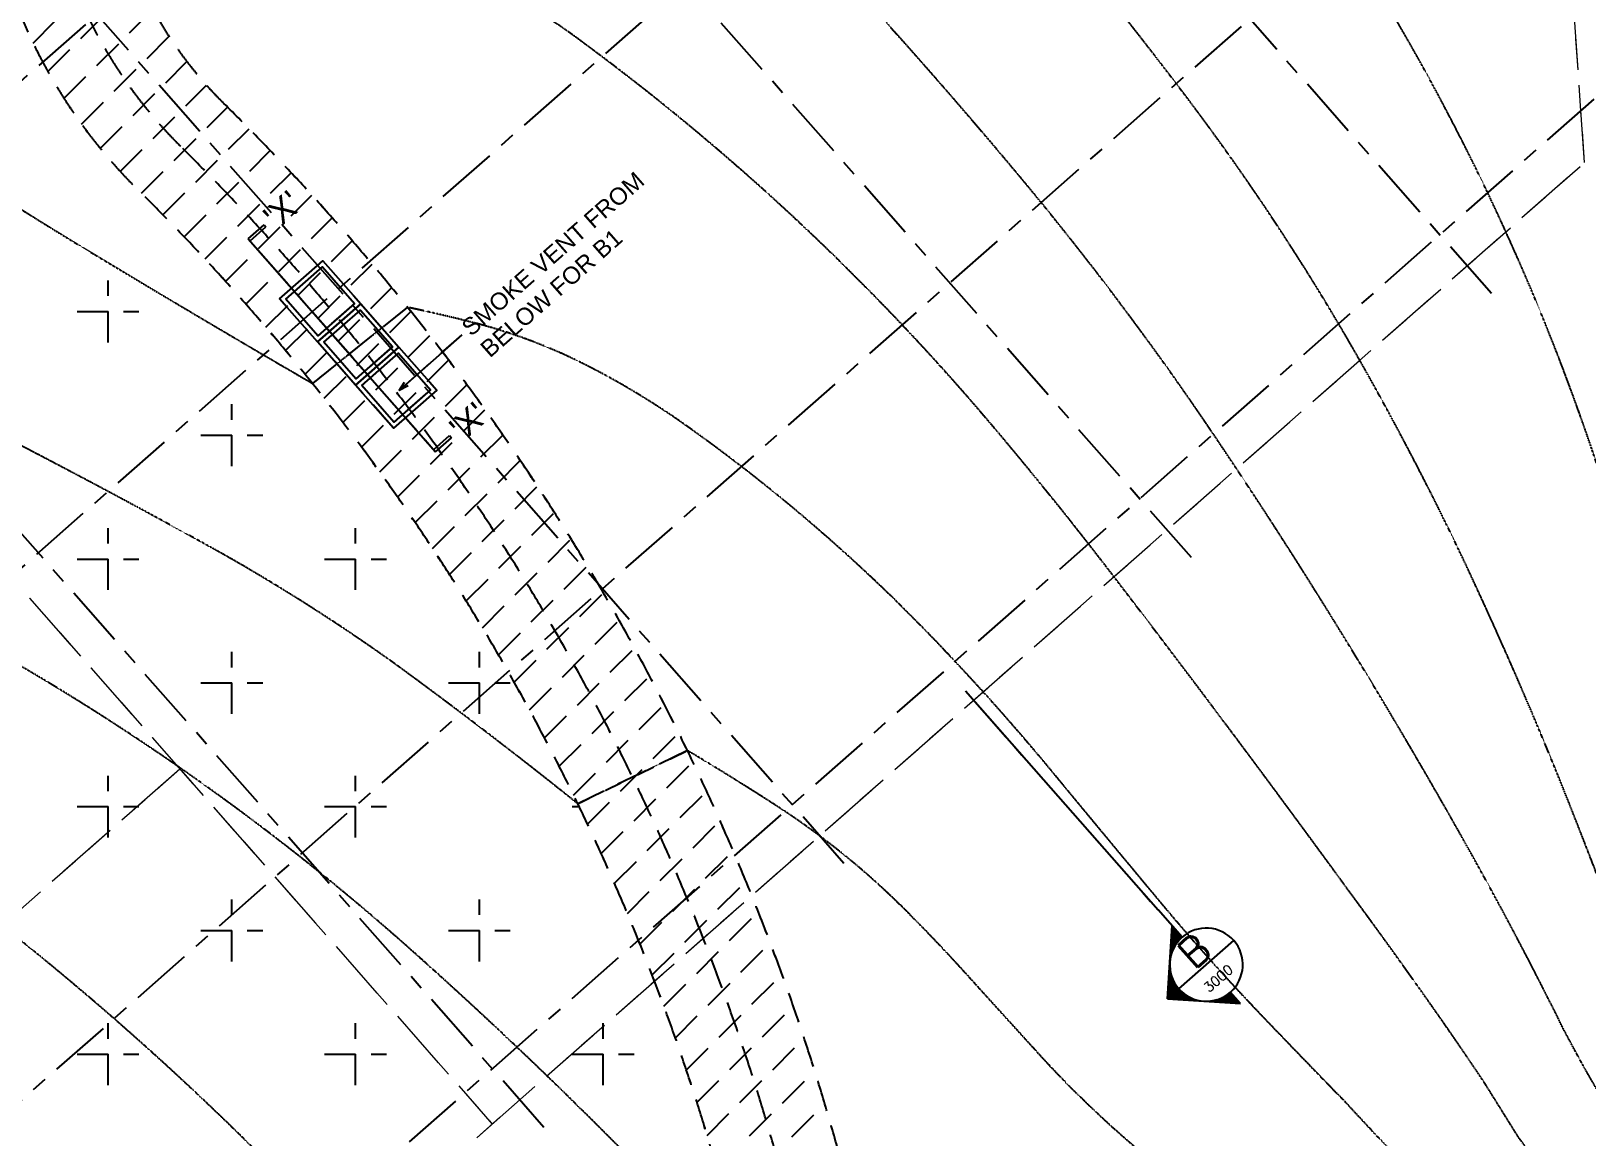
# Model space of a CAD drawing. Header units: millimetres. Extents: x 832728086 to 834530684, y 817551485 to 818349469.
# Drawn here: x 834343336 to 834375262, y 817944345 to 817967031 of the extents above; entities that cross this region are included whole.
import ezdxf
from ezdxf.enums import TextEntityAlignment as Align

# ---------------------------------------------------------------- set-up
doc = ezdxf.new("R2010")
doc.units = ezdxf.units.MM
doc.header["$LTSCALE"] = 100
for name, pattern in [('CENTER', [2, 1.25, -0.25, 0.25, -0.25]), ('Grid Line', [22.225, 12.7, -3.175, 3.175, -3.175]), ('Hidden', [9.525, 6.35, -3.175]), ('HIDDEN2', [4.7625, 3.175, -1.5875])]:
    doc.linetypes.add(name, pattern=pattern)
for name, color, linetype in [('+C-160', 160, 'Hidden'), ('DLN020__', 6, 'Continuous'), ('DLN052__', 7, 'Continuous'), ('DLN210__', 7, 'Continuous'), ('DLN990__', 1, 'Continuous'), ('MARK', 7, 'Continuous')]:
    doc.layers.add(name, color=color, linetype=linetype)
doc.styles.add('romans', font='romans.shx')
doc.styles.get("Standard").update_dxf_attribs({"font": 'swiss.ttf'})
doc.styles.add('Swis721tBT', font='swissl.ttf')
doc.dimstyles.new('INTDIM350', dxfattribs={"dimtxt": 350, "dimasz": 200, "dimexe": 100, "dimexo": 150, "dimgap": 100, "dimtad": 1, "dimdec": 0, "dimzin": 9, "dimdsep": 46, "dimtxsty": 'Swis721tBT', "dimblk": 'OPEN30', "dimcen": -125, "dimclrd": 256, "dimclre": 256, "dimclrt": 2, "dimaunit": 1, "dimadec": 1, "dimazin": 0, "dimtfac": 0.444444, "dimtdec": 0, "dimtix": 1, "dimtmove": 2, "dimatfit": 3, "dimldrblk": 'OPEN30', "dimfxl": 0, "dimtolj": 1, "dimlwd": -1, "dimlwe": -1, "dimarcsym": 0})

# ---------------------------------------------------------------- blocks, each defined once
blk = doc.blocks.new('*X14')
at = {"color": 0}
for p, q in [((75625, 54925), (75922, 54925)), ((75637, 54938), (75922, 54938)), ((75650, 54950), (75922, 54950)), ((75662, 54962), (75922, 54962)), ((75675, 54975), (75922, 54975)), ((75687, 54988), (75922, 54988)), ((75700, 55000), (75922, 55000)), ((75712, 55012), (75922, 55012)), ((75725, 55025), (75922, 55025)), ((75737, 55038), (75922, 55038)), ((75750, 55050), (75922, 55050)), ((75762, 55062), (75922, 55062)), ((75775, 55075), (75922, 55075)), ((75787, 55088), (75922, 55088)), ((75800, 55100), (75922, 55100)), ((75812, 55112), (75922, 55112)), ((75825, 55125), (75922, 55125)), ((75837, 55138), (75922, 55138)), ((75850, 55150), (75922, 55150)), ((75862, 55162), (75922, 55162)), ((75875, 55175), (75922, 55175)), ((75887, 55188), (75922, 55188)), ((75900, 55200), (75922, 55200)), ((75912, 55212), (75922, 55212)), ((75300, 54600), (75313, 54600)), ((75312, 54612), (75323, 54612)), ((75325, 54625), (75332, 54625)), ((75337, 54638), (75342, 54638)), ((75350, 54650), (75353, 54650)), ((75362, 54662), (75364, 54662)), ((75375, 54675), (75375, 54675)), ((75400, 54700), (75400, 54700)), ((75412, 54712), (75413, 54712)), ((75425, 54725), (75427, 54725)), ((75437, 54738), (75441, 54738)), ((75450, 54750), (75457, 54750)), ((75462, 54762), (75473, 54762)), ((75475, 54775), (75490, 54775)), ((75487, 54788), (75508, 54788)), ((75500, 54800), (75528, 54800)), ((75512, 54812), (75549, 54812)), ((75525, 54825), (75571, 54825)), ((75537, 54838), (75596, 54838)), ((75550, 54850), (75623, 54850)), ((75562, 54862), (75654, 54862)), ((75575, 54875), (75689, 54875)), ((75587, 54888), (75732, 54888)), ((75600, 54900), (75788, 54900)), ((75612, 54912), (75922, 54912)), ((74975, 54275), (75181, 54275)), ((74987, 54288), (75183, 54288)), ((75000, 54300), (75185, 54300)), ((75012, 54312), (75188, 54312)), ((75025, 54325), (75190, 54325)), ((75037, 54338), (75193, 54338)), ((75050, 54350), (75196, 54350)), ((75062, 54362), (75200, 54362)), ((75075, 54375), (75203, 54375)), ((75087, 54388), (75207, 54388)), ((75100, 54400), (75211, 54400)), ((75112, 54412), (75215, 54412)), ((75125, 54425), (75220, 54425)), ((75137, 54438), (75225, 54438)), ((75150, 54450), (75230, 54450)), ((75162, 54462), (75235, 54462)), ((75175, 54475), (75241, 54475)), ((75187, 54488), (75247, 54488)), ((75200, 54500), (75253, 54500)), ((75212, 54512), (75259, 54512)), ((75225, 54525), (75266, 54525)), ((75237, 54538), (75273, 54538)), ((75250, 54550), (75280, 54550)), ((75262, 54562), (75288, 54562)), ((75275, 54575), (75296, 54575)), ((75287, 54588), (75305, 54588)), ((74862, 54162), (75172, 54162)), ((74874, 54150), (75172, 54150)), ((74875, 54175), (75172, 54175)), ((74886, 54138), (75173, 54138)), ((74887, 54188), (75173, 54188)), ((74899, 54125), (75173, 54125)), ((74900, 54200), (75173, 54200)), ((74911, 54112), (75174, 54112)), ((74912, 54212), (75174, 54212)), ((74924, 54100), (75175, 54100)), ((74925, 54225), (75175, 54225)), ((74936, 54088), (75176, 54088)), ((74937, 54238), (75176, 54238)), ((74949, 54075), (75177, 54075)), ((74950, 54250), (75178, 54250)), ((74961, 54062), (75179, 54062)), ((74962, 54262), (75179, 54262)), ((74974, 54050), (75181, 54050)), ((74986, 54038), (75183, 54038)), ((74999, 54025), (75185, 54025)), ((75011, 54012), (75187, 54012)), ((75024, 54000), (75190, 54000)), ((75036, 53988), (75193, 53988)), ((75049, 53975), (75196, 53975)), ((75061, 53962), (75199, 53962)), ((75074, 53950), (75203, 53950)), ((75086, 53938), (75207, 53938)), ((75099, 53925), (75211, 53925)), ((75111, 53912), (75215, 53912)), ((75124, 53900), (75220, 53900)), ((75136, 53888), (75224, 53888)), ((75149, 53875), (75229, 53875)), ((75161, 53862), (75235, 53862)), ((75174, 53850), (75240, 53850)), ((75186, 53838), (75246, 53838)), ((75199, 53825), (75252, 53825)), ((75211, 53812), (75259, 53812)), ((75224, 53800), (75266, 53800)), ((75236, 53788), (75273, 53788)), ((75249, 53775), (75280, 53775)), ((75261, 53762), (75288, 53762)), ((75274, 53750), (75296, 53750)), ((75286, 53738), (75304, 53738)), ((75299, 53725), (75313, 53725)), ((75311, 53712), (75322, 53712)), ((75324, 53700), (75332, 53700)), ((75336, 53688), (75342, 53688)), ((75349, 53675), (75352, 53675)), ((75361, 53662), (75363, 53662)), ((75374, 53650), (75374, 53650)), ((75399, 53625), (75399, 53625)), ((75411, 53612), (75412, 53612)), ((75424, 53600), (75426, 53600)), ((75436, 53588), (75440, 53588)), ((75449, 53575), (75456, 53575)), ((75461, 53562), (75472, 53562)), ((75474, 53550), (75489, 53550)), ((75486, 53538), (75507, 53538)), ((75499, 53525), (75527, 53525)), ((75511, 53512), (75548, 53512)), ((75524, 53500), (75570, 53500)), ((75536, 53488), (75595, 53488)), ((75549, 53475), (75622, 53475)), ((75561, 53462), (75652, 53462)), ((75574, 53450), (75687, 53450)), ((75586, 53438), (75729, 53438)), ((75599, 53425), (75784, 53425)), ((75611, 53412), (75900, 53412)), ((75624, 53400), (75922, 53400)), ((75636, 53388), (75922, 53388)), ((75649, 53375), (75922, 53375)), ((75661, 53362), (75922, 53362)), ((75674, 53350), (75922, 53350)), ((75686, 53338), (75922, 53338)), ((75699, 53325), (75922, 53325)), ((75711, 53312), (75922, 53312)), ((75724, 53300), (75922, 53300)), ((75736, 53288), (75922, 53288)), ((75749, 53275), (75922, 53275)), ((75761, 53262), (75922, 53262)), ((75774, 53250), (75922, 53250)), ((75786, 53238), (75922, 53238)), ((75799, 53225), (75922, 53225)), ((75811, 53212), (75922, 53212)), ((75824, 53200), (75922, 53200)), ((75836, 53188), (75922, 53188)), ((75849, 53175), (75922, 53175)), ((75861, 53162), (75922, 53162)), ((75874, 53150), (75922, 53150)), ((75886, 53138), (75922, 53138)), ((75899, 53125), (75922, 53125)), ((75911, 53112), (75922, 53112))]:
    blk.add_line(p, q, dxfattribs=at)
blk = doc.blocks.new('SECDL')
at = {"layer": 'MARK'}
for p, q in [((0, -1), (0, 0)), ((-1.414, -2), (0, -0.586)), ((-1.414, -2), (0, -3.414)), ((-1, -2), (1, -2)), ((0, -3.414), (0, -3))]:
    blk.add_line(p, q, dxfattribs=at)
for start, end in [(90, 270), (270, 90)]:
    blk.add_arc((0, -2), 1, start, end, dxfattribs=at)
at = {"layer": 'MARK', "xscale": 0.001333333333333333, "yscale": 0.001333333333333333, "zscale": 0.001333333333333333}
blk.add_blockref('*X14', (-101.23, -74.216), dxfattribs=at)
at = {"layer": 'MARK', "style": 'romans'}
for tag, height, p in [('SECDL1', 0.8, (0, -1.5)), ('SECDL2', 0.267, (0, -2.5))]:
    blk.add_attdef(tag, text='', height=height, dxfattribs=at).set_placement(p, align=Align.MIDDLE)
blk = doc.blocks.new('_Open30')
at = {"color": 0, "linetype": 'ByBlock', "lineweight": -2}
for p, q in [((-1, 0.27), (0, 0)), ((0, 0), (-1, -0.27)), ((0, 0), (-1, 0))]:
    blk.add_line(p, q, dxfattribs=at)
blk = doc.blocks.new('A$C062A3D83')
at = {"layer": '+C-160', "lineweight": 18, "ltscale": 2}
for p, q in [((-24081, 192, 0), (29466, -60651)), ((51881, -40923), (50716, -24251)), ((7696, -79810), (51881, -40923)), ((51881, -40923), (51881, -40923)), ((51881, -40923), (51881, -40923)), ((23057, -53369, 0), (11009, -63973, 0))]:
    blk.add_line(p, q, dxfattribs=at)
at = {"layer": '+C-160'}
for p, q in [((20044, -38476), (21951, -36569)), ((20347, -39057), (22206, -37198)), ((20678, -39609), (22501, -37786)), ((21037, -40135), (22833, -38338)), ((21421, -40634), (23201, -38855)), ((21832, -41108), (23601, -39338)), ((22267, -41556), (24035, -39788)), ((22708, -41999), (24476, -40231)), ((23143, -42448), (24911, -40680)), ((23572, -42903), (25340, -41134)), ((23994, -43364), (25764, -41594)), ((24411, -43831), (26182, -42060)), ((24822, -44305), (26594, -42532)), ((25102, -43719, 0), (25988, -42939, 0)), ((25226, -44784), (27001, -43009)), ((25229, -43727, 0), (25980, -43066, 0)), ((25980, -43066, 0), (26640, -43817, 0)), ((25988, -42939, 0), (26767, -43825, 0)), ((21582, -44615), (21582, -43345)), ((25882, -44605, 0), (25102, -43719, 0)), ((25890, -44478, 0), (25229, -43727, 0)), ((25625, -45270), (27402, -43493)), ((20947, -43980), (22217, -43980)), ((27727, -43895), (25776, -45457)), ((26767, -43825, 0), (25882, -44605, 0)), ((25882, -44605, 0), (26767, -43825, 0)), ((26640, -43817, 0), (25890, -44478, 0)), ((26009, -44613, 0), (26759, -43952, 0)), ((26017, -45761), (27796, -43982)), ((26759, -43952, 0), (27420, -44703, 0)), ((26767, -43825, 0), (27547, -44711, 0)), ((26661, -45490, 0), (25882, -44605, 0)), ((26669, -45363, 0), (26009, -44613, 0)), ((26403, -46259), (28186, -44476)), ((27703, -45469), (28849, -44460)), ((27547, -44711, 0), (26661, -45490, 0)), ((26661, -45490, 0), (27547, -44711, 0)), ((27420, -44703, 0), (26669, -45363, 0)), ((26783, -46763), (28569, -44977)), ((26788, -45499, 0), (27539, -44838, 0)), ((27539, -44838, 0), (28200, -45589, 0)), ((27547, -44711, 0), (28327, -45597, 0)), ((27441, -46376, 0), (26661, -45490, 0)), ((27449, -46249, 0), (26788, -45499, 0)), ((27157, -47273), (28946, -45484)), ((28327, -45597, 0), (27441, -46376, 0)), ((28200, -45589, 0), (27449, -46249, 0)), ((24122, -47155), (24122, -45885)), ((27524, -47790), (29317, -45996)), ((23487, -46520), (24757, -46520)), ((27885, -48312), (29683, -46515)), ((28240, -48842), (30042, -47039)), ((28588, -49377), (30395, -47570)), ((28930, -49919), (30743, -48106)), ((21582, -49695), (21582, -48425)), ((26662, -49695), (26662, -48425)), ((29265, -50468), (31084, -48649)), ((20947, -49060), (22217, -49060)), ((26027, -49060), (27297, -49060)), ((29594, -51023), (31419, -49198)), ((29916, -51585), (31747, -49753)), ((30231, -52154), (32070, -50315)), ((24122, -52235), (24122, -50965)), ((29202, -52235), (29202, -50965)), ((30539, -52729), (32385, -50883)), ((23487, -51600), (24757, -51600)), ((28567, -51600), (29837, -51600)), ((30841, -53312), (32695, -51458)), ((31135, -53901), (32998, -52039)), ((31422, -54498), (33294, -52626)), ((33472, -52989), (31222, -54080)), ((31702, -55102), (33583, -53221)), ((21582, -54775), (21582, -53505)), ((26662, -54775), (26662, -53505)), ((31975, -55713), (33866, -53822)), ((20947, -54140), (22217, -54140)), ((26027, -54140), (27297, -54140)), ((31107, -54140), (31251, -54140)), ((32240, -56331), (34142, -54430)), ((32498, -56958), (34410, -55045)), ((32748, -57592), (34672, -55668)), ((24122, -57315), (24122, -56045)), ((29202, -57315), (29202, -56045)), ((32990, -58234), (34926, -56297)), ((23487, -56680), (24757, -56680)), ((28567, -56680), (29837, -56680)), ((33224, -58884), (35173, -56934)), ((33449, -59542), (35412, -57579)), ((33667, -60209), (35644, -58231)), ((21582, -59855), (21582, -58585)), ((26662, -59855), (26662, -58585)), ((31742, -59855), (31742, -58585)), ((33875, -60884), (35868, -58891)), ((20947, -59220), (22217, -59220)), ((26027, -59220), (27297, -59220)), ((31107, -59220), (32377, -59220)), ((34075, -61568), (36083, -59560)), ((34266, -62261), (36291, -60236))]:
    blk.add_line(p, q, dxfattribs=at)
at = {"layer": '+C-160', "ltscale": 10}
for p, q in [((24458, -42488, 0), (24784, -42201, 0)), ((24496, -42531, 0), (24822, -42244, 0)), ((24784, -42201, 0), (24822, -42244, 0)), ((24458, -42488, 0), (28304, -46858, 0)), ((28266, -46815, 0), (28592, -46528, 0)), ((28304, -46858, 0), (28630, -46571, 0)), ((28592, -46528, 0), (28630, -46571, 0)), ((39177, -51767), (43128, -56256))]:
    blk.add_line(p, q, dxfattribs=at)
at = {"layer": '+C-160', "ltscale": 5e-05}
for p, q in [((25776, -45457), (27727, -43895)), ((25776, -45457), (27727, -43895)), ((31222, -54080), (33472, -52989)), ((50516, -60909), (49856, -59850)), ((46960, -60188), (46965, -60193)), ((51242, -61912), (50516, -60909))]:
    blk.add_line(p, q, dxfattribs=at)
at = {"layer": '+C-160', "lineweight": -2}
for p, q in [((27553, -45601), (27668, -45429)), ((27553, -45601), (27703, -45469)), ((27739, -45509), (27553, -45601))]:
    blk.add_line(p, q, dxfattribs=at)
at = {"layer": '+C-160'}
for centre, radius, start, end in [((29883, -33716), 10930, 131.2935, 225.3657), ((29883, -33716), 9680, 131.2935, 225.3657), ((29883, -33716), 8430, 131.2935, 225.3657), ((-9936, -74047), 48246, 8.5375, 45.3657), ((-9936, -74047), 46996, 8.5375, 45.3657), ((-9936, -74047), 45746, 8.5375, 45.3657), ((171056, 294298), 396216, 243.43867, 248.15022)]:
    blk.add_arc(centre, radius, start, end, dxfattribs=at)
at = {"layer": '+C-160', "ltscale": 5e-05}
for centre, radius, start, end in [((-1830303, -1717141), 2511617, 41.945558, 42.147445), ((6563, -62224), 48012, 16.7947, 35.6475), ((22753, -49942), 14330, 53.4215, 66.9121), ((-42898, -105164), 108639, 37.09336, 38.87698), ((2061, -78157), 49318, 39.9871, 53.651), ((-49322, -116086), 116776, 40.02101, 41.75828), ((4483, -69285), 49206, 29.1709, 37.0435), ((73027, 42962), 100162, 235.92284, 238.89687), ((-10212, -83319), 65754, 33.90546, 40.07024), ((178159, 217188), 303649, 238.89383, 239.87822), ((20710, -77077), 33916, 75.7739, 78.059), ((26232, -55270), 11421, 62.2348, 75.7434), ((23896, -59814), 16530, 55.3455, 62.4085), ((-7467, -76056), 62941, 24.62738, 29.2506), ((-50528, -182746), 153117, 61.01392, 63.08732), ((12738, -75501), 35780, 42.9953, 54.9312), ((-22048, -98594), 80924, 37.73242, 40.1045), ((-47374, -108470), 110626, 31.22754, 33.98026), ((4542, -83269), 39414, 54.2701, 60.9644), ((-207172, -240982), 314473, 36.07774, 37.60863), ((-29869, -86414), 87622, 21.36424, 24.68006), ((-5636, -94658), 50302, 47.9428, 60.9063), ((-33872, -135267), 104060, 51.27778, 53.81911), ((4217, -83796), 47670, 40.0614, 43.3027), ((-49162, -110149), 113027, 28.79253, 31.48579), ((6452, -98538), 52960, 57.074, 59.3234), ((479767, 308395), 568743, 219.46673, 219.87471), ((-18730, -104861), 61526, 36.5992, 55.47832), ((26430, -67802), 16303, 44.5762, 57.2923), ((-88693, -109747), 150904, 20.20426, 21.47843), ((-53107, -129849), 124513, 34.95242, 36.49462), ((-20579, -94277), 80334, 26.28358, 28.69027), ((14420, -79920), 33363, 42.2479, 44.9241), ((78321, -26750), 45789, 220.0819, 223.4592), ((-33652, -126189), 92481, 45.31011, 48.14177), ((626663, 474578), 792658, 222.163152, 222.313326), ((201900, 91377), 216744, 223.65511, 224.36898), ((-5942, -96880), 66968, 33.57033, 34.9517), ((56788, -44514), 21806, 221.7259, 234.2387), ((17219, -89768), 41947, 44.8356, 44.8452), ((-166157, -260161), 280911, 44.3776, 45.31366)]:
    blk.add_arc(centre, radius, start, end, dxfattribs=at)
at = {"layer": '+C-160'}
for centre, major_axis, start_param, end_param in [((29883, -33716), (10829, 1481), 2.155546, 3.797416), ((29883, -33716), (2948, 7898), 1.07795, 2.71982), ((-9936, -74047), (48032, 4539), 0.05478, 0.697553), ((-9936, -74047), (-14818, 43280), 4.531534, 5.174307), ((171056, 294298), (-358217, 169315), 1.548936, 1.630983)]:
    blk.add_ellipse(centre, major_axis=major_axis, ratio=1, start_param=start_param, end_param=end_param, dxfattribs=at)
at = {"layer": '+C-160', "ltscale": 4}
blk.add_open_spline([(50966, 48901), (55678, -18513), (60391, -85926)], degree=2, dxfattribs=at)
at = {"layer": '+C-160', "ltscale": 5e-05}
for points, knots in [([(52296, -60202), (52293, -60196), (51987, -59713), (51716, -59206), (51449, -58704)], [8.241837, 8.241837, 8.241837, 8.241837, 8.261885, 9.962595, 9.962595, 9.962595, 9.962595]), ([(50587, -63709), (50518, -63655), (49202, -62603), (48054, -61365), (46965, -60193)], [9.006606, 9.006606, 9.006606, 9.006606, 9.269895, 14.056024, 14.056024, 14.056024, 14.056024])]:
    blk.add_open_spline(points, degree=3, knots=knots, dxfattribs=at)

msp = doc.modelspace()

# ---------------------------------------------------------------- linework, layer by layer
at = {"layer": 'DLN020__', "linetype": 'Grid Line'}
for p, q in [((834373302.9952, 817961649.638), (834309505.3443, 818034140.7982)), ((834367147.373, 817956232.2294), (834303349.7221, 818028723.3896)), ((834360015.8596, 817949955.9633), (834296218.2086, 818022447.1236)), ((834353860.2374, 817944538.5548), (834290062.5865, 818017029.715)), ((834372812.6492, 817992128.6936), (834303474.7187, 817931106.121)), ((834377767.5961, 817986498.5514), (834308429.6656, 817925475.9788)), ((834383185.0047, 817980342.9292), (834313847.0742, 817919320.3567)), ((834387082.8962, 817975913.884), (834317744.9657, 817914891.3114))]:
    msp.add_line(p, q, dxfattribs=at)
at = {"layer": 'DLN052__', "color": 3, "linetype": 'CENTER', "ltscale": 10}
for p, q in [((834347791.3044, 817962772.1571, 0), (834348117.1536, 817963058.9289, 0)), ((834347829.087, 817962729.226, 0), (834348154.9363, 817963015.9977, 0)), ((834348117.1536, 817963058.9289, 0), (834348154.9363, 817963015.9977, 0)), ((834347791.3044, 817962772.1571, 0), (834351637.3035, 817958402.0756, 0)), ((834351599.5209, 817958445.0067, 0), (834351925.3701, 817958731.7785, 0)), ((834351637.3035, 817958402.0756, 0), (834351963.1528, 817958688.8473, 0)), ((834351925.3701, 817958731.7785, 0), (834351963.1528, 817958688.8473, 0)), ((834362510.4198, 817953493.0614), (834366461.3361, 817949003.7659))]:
    msp.add_line(p, q, dxfattribs=at)
at = {"layer": 'DLN210__', "color": 2, "linetype": 'HIDDEN2', "lineweight": 18, "ltscale": 2}
msp.add_line((834299252.5336, 818005452.253, 0.0703), (834352798.9928, 817944609.1828), dxfattribs=at)
msp.add_lwpolyline([(834322079.0504, 818033400.7794), (834273584.7587, 817990722.1703), (834304338.188, 817955778.066), (834304338.0644, 817955777.9573), (834306485.0849, 817953338.8671), (834306485.3316, 817953338.3377), (834331029.1096, 817925450.0548), (834375214.7739, 817964337.2819), (834375214.7739, 817964337.2819), (834375214.7739, 817964337.2819), (834374049.3733, 817981008.6316), (834340358.4538, 818019248.4846, 0.2453038077), (834331397.2624, 818022812.8034), (834322079.0504, 818033400.7794), (834273584.7587, 817990722.1703)], format="xyb", close=True, dxfattribs=at)
at = {"layer": 'DLN210__', "color": 2, "linetype": 'HIDDEN2', "lineweight": 18, "ltscale": 2, "elevation": -0.0703}
msp.add_lwpolyline([(834346390.5948, 817951890.8334), (834334342.0905, 817941287.247), (834340750.4885, 817934005.5964)], dxfattribs=at)
at = {"layer": 'DLN990__', "elevation": -0.0703}
for points in [[(834348435.3692, 817961541.1626), (834349321.1782, 817962320.7409), (834350100.7566, 817961434.9318), (834349214.9475, 817960655.3535)], [(834348562.3903, 817961533.0602), (834349313.0759, 817962193.7198), (834349973.7355, 817961443.0342), (834349223.0499, 817960782.3746)], [(834349214.9475, 817960655.3535), (834350100.7566, 817961434.9318), (834350880.3349, 817960549.1228), (834349994.5258, 817959769.5445)], [(834349341.9686, 817960647.2512), (834350092.6542, 817961307.9108), (834350753.3138, 817960557.2251), (834350002.6282, 817959896.5656)], [(834349994.5258, 817959769.5445), (834350880.3349, 817960549.1228), (834351659.9132, 817959663.3138), (834350774.1041, 817958883.7355)], [(834350121.5469, 817959761.4422), (834350872.2325, 817960422.1017), (834351532.8921, 817959671.4161), (834350782.2065, 817959010.7565)]]:
    msp.add_lwpolyline(points, close=True, dxfattribs=at)

# ---------------------------------------------------------------- block references
at = {"layer": '+C-160', "ltscale": 5}
msp.add_blockref('A$C062A3D83', (834323333.3128, 818005260.0327), dxfattribs=at)
at = {"layer": 'DLN052__', "ltscale": 10, "xscale": 750.0000000000001, "yscale": 750.0000000000001, "zscale": 750.0000000000001, "rotation": 41.35019582799266}
msp.add_blockref('SECDL', (834366461.3361, 817949003.7659), dxfattribs=at).add_auto_attribs({'SECDL1': 'B', 'SECDL2': '3000'})

# ---------------------------------------------------------------- texts
at = {"color": 0, "insert": (834352134.107, 817961014.7899), "char_height": 350, "width": 5668.114938, "attachment_point": 1, "rotation": 41.35019583}
msp.add_mtext('{\\C7;SMOKE VENT FROM BELOW FOR B1}', dxfattribs=at)
at = {"layer": 'DLN052__'}
for p in [(834348382.3045, 817962936.2415, 0), (834352200.8073, 817958597.403, 0)]:
    msp.add_text("'X'", height=500, rotation=41.35019207, dxfattribs=at).set_placement(p)

# ---------------------------------------------------------------- leaders
at = {"color": 0}
msp.add_leader([(834350886.2754, 817959658.7502), (834352182.7095, 817960799.7093)], dimstyle='INTDIM350', override={"dimgap": 100, "dimtad": 0}, dxfattribs=at)

doc.saveas('drawing.dxf')
